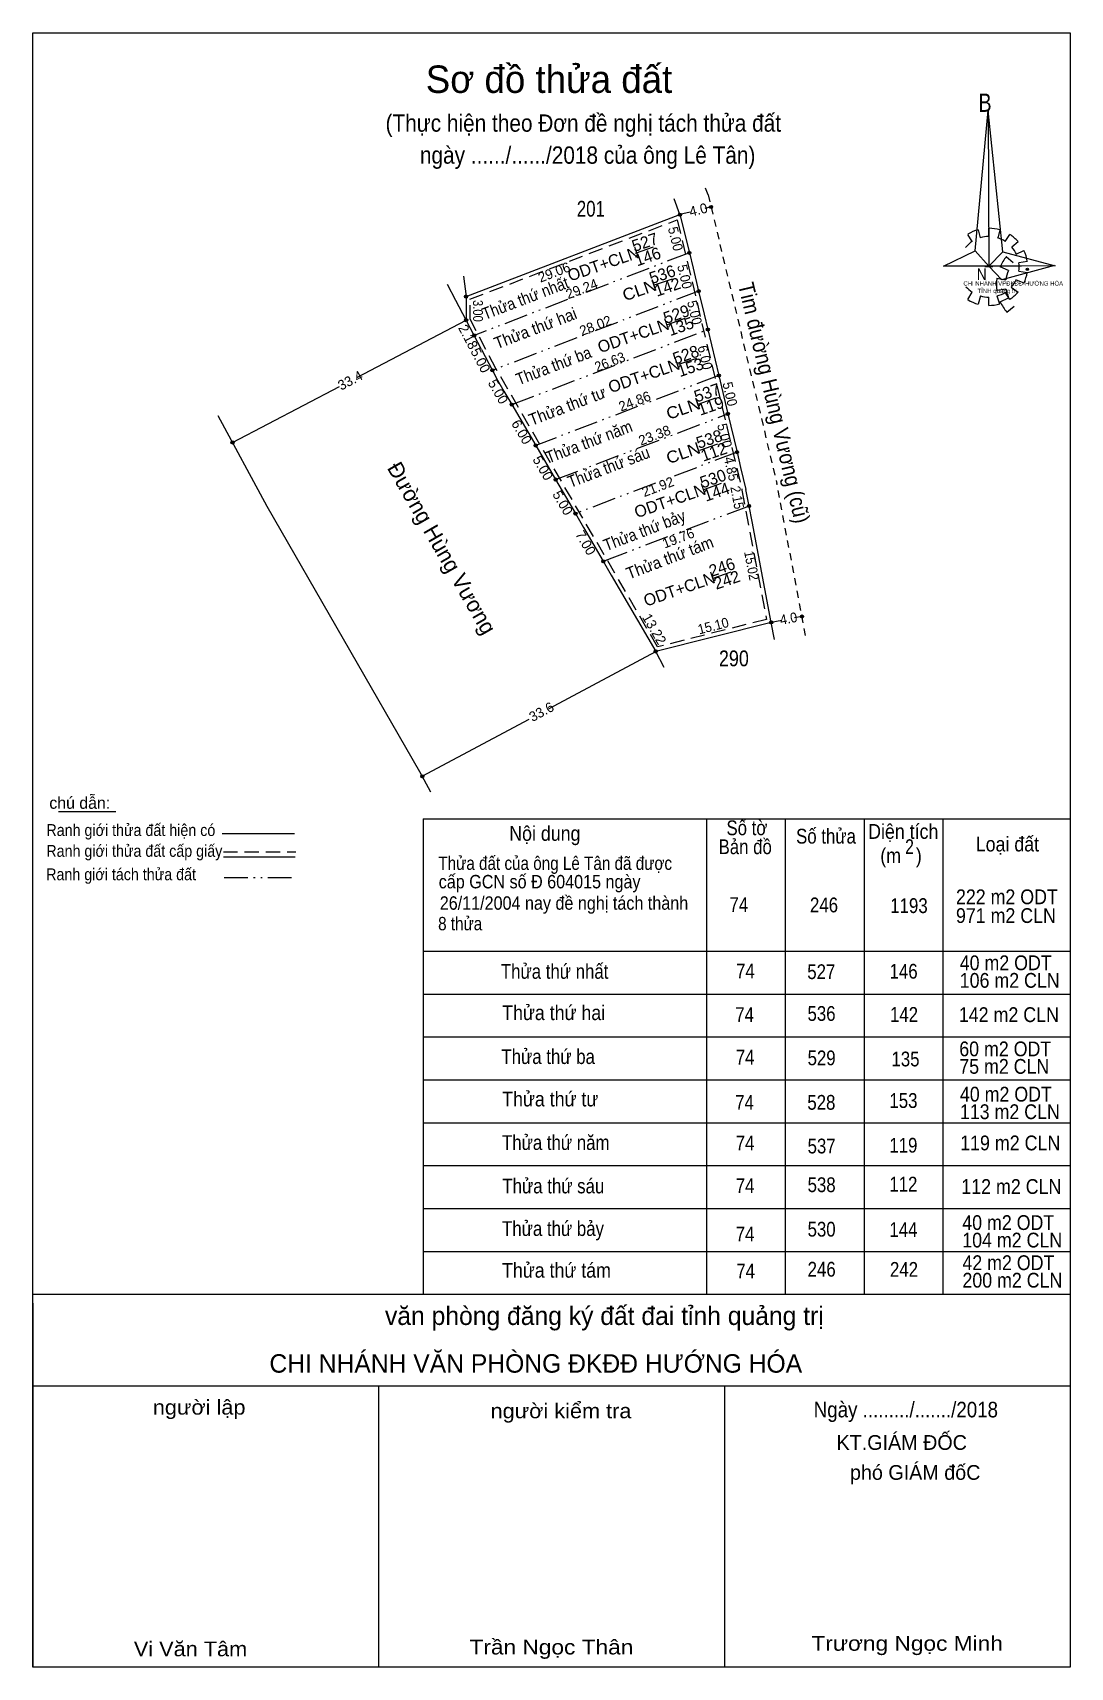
# Model space of a CAD drawing. Header units: metres. Extents: x 549542 to 551628, y 1839142 to 1839355.
# Drawn here: x 551139.3 to 551270.9, y 1839147.3 to 1839354.6 of the extents above; entities that cross this region are included whole.
import ezdxf
from ezdxf.enums import TextEntityAlignment as Align

# ---------------------------------------------------------------- set-up
doc = ezdxf.new("R2010")
doc.units = ezdxf.units.M
doc.header["$LTSCALE"] = 0.6
doc.header["$PDMODE"] = 32
doc.header["$PDSIZE"] = 0.3
for name, pattern in [('DASH_DOUBLE_DOT', [9.2, 5, -1.2, 0.3, -1.2, 0.3, -1.2]), ('MEDIUM_DASHED', [4.5, 3, -1.5]), ('SHORT_DASHED', [2.7, 1.5, -1.2])]:
    doc.linetypes.add(name, pattern=pattern)
for name, color, linetype, lineweight in [('1', 7, 'Continuous', 13), ('10', 7, 'Continuous', 13), ('17', 7, 'Continuous', 13), ('5', 7, 'Continuous', 13), ('55', 7, 'Continuous', 13), ('6', 7, 'Continuous', 13), ('63', 7, 'Continuous', 13)]:
    doc.layers.add(name, color=color, linetype=linetype, lineweight=lineweight)
doc.layers.add('7', color=7, linetype='Continuous')

msp = doc.modelspace()

# ---------------------------------------------------------------- hatches: boundary and pattern name
at = {"layer": '1'}
for points in [[(551225.49, 1839332.52, 1), (551225.09, 1839332.52, 1)], [(551164.8, 1839302.65, 1), (551164.4, 1839302.65, 1)], [(551237.04, 1839280.57, 1), (551236.64, 1839280.57, 1)], [(551188.87, 1839260.31, 1), (551188.47, 1839260.31, 1)]]:
    msp.add_hatch(color=256, dxfattribs=at).paths.add_polyline_path(points)
at = {"layer": '63'}
for points in [[(551221.55, 1839331.55, 1), (551221.15, 1839331.55, 1)], [(551222.75, 1839326.7, 1), (551222.35, 1839326.7, 1)], [(551223.92, 1839321.84, 1), (551223.52, 1839321.84, 1)], [(551194.42, 1839321.15, 1), (551194.02, 1839321.15, 1)], [(551194.44, 1839318.15, 1), (551194.04, 1839318.15, 1)], [(551195.45, 1839316.22, 1), (551195.05, 1839316.22, 1)], [(551225.09, 1839316.98, 1), (551224.69, 1839316.98, 1)], [(551197.76, 1839311.79, 1), (551197.36, 1839311.79, 1)], [(551226.48, 1839311.14, 1), (551226.08, 1839311.14, 1)], [(551200.23, 1839307.44, 1), (551199.83, 1839307.44, 1)], [(551227.63, 1839306.27, 1), (551227.23, 1839306.27, 1)], [(551203.26, 1839302.26, 1), (551202.86, 1839302.26, 1)], [(551228.79, 1839301.41, 1), (551228.39, 1839301.41, 1)], [(551205.78, 1839297.94, 1), (551205.38, 1839297.94, 1)], [(551208.3, 1839293.62, 1), (551207.9, 1839293.62, 1)], [(551230.31, 1839294.58, 1), (551229.91, 1839294.58, 1)], [(551211.83, 1839287.57, 1), (551211.43, 1839287.57, 1)], [(551233.12, 1839279.83, 1), (551232.72, 1839279.83, 1)], [(551218.48, 1839276.14, 1), (551218.08, 1839276.14, 1)]]:
    msp.add_hatch(color=256, dxfattribs=at).paths.add_polyline_path(points)

# ---------------------------------------------------------------- linework, layer by layer
at = {"layer": '1'}
for p, q in [((551258.43, 1839328.15), (551257.86, 1839329.02)), ((551259.17, 1839329.62), (551259.42, 1839328.59)), ((551260.51, 1839328.75), (551260.54, 1839329.82)), ((551261.91, 1839329.62), (551261.65, 1839328.55)), ((551262.61, 1839328.15), (551263.19, 1839329.02)), ((551262.74, 1839326.24), (551263.63, 1839325.46)), ((551264.24, 1839328.09), (551263.44, 1839327.42)), ((551264.01, 1839326.52), (551264.97, 1839326.99)), ((551260, 1839324.96), (551261.02, 1839324.96)), ((551263.03, 1839324.47), (551261.97, 1839324.91)), ((551265.42, 1839325.59), (551264.33, 1839325.42)), ((551264.33, 1839324.36), (551265.42, 1839324.19)), ((551261.51, 1839323.47), (551262.67, 1839323.29)), ((551262.67, 1839322.11), (551261.51, 1839321.92)), ((551263.38, 1839322.36), (551264.24, 1839321.73)), ((551265, 1839322.86), (551263.95, 1839323.26)), ((551257.86, 1839320.8), (551258.4, 1839321.73)), ((551259.49, 1839321.23), (551259.17, 1839320.2)), ((551260.51, 1839320.03), (551260.51, 1839321.06)), ((551261.56, 1839321.23), (551261.88, 1839320.23)), ((551261.97, 1839320.48), (551263.03, 1839321)), ((551263.19, 1839320.8), (551262.61, 1839321.7)), ((551263.73, 1839319.89), (551262.81, 1839319.15)), ((551188.78, 1839254.89), (551270.86, 1839254.89)), ((551188.78, 1839254.89), (551188.78, 1839194.61)), ((551224.71, 1839254.89), (551224.71, 1839194.61)), ((551234.71, 1839254.89), (551234.71, 1839194.61)), ((551244.71, 1839254.89), (551244.71, 1839194.61)), ((551254.71, 1839254.89), (551254.71, 1839194.61)), ((551270.86, 1839254.89), (551270.86, 1839194.61)), ((551188.78, 1839238.11), (551270.85, 1839238.11)), ((551188.78, 1839232.67), (551270.85, 1839232.67)), ((551188.78, 1839227.24), (551270.85, 1839227.24)), ((551188.78, 1839221.8), (551270.85, 1839221.8)), ((551188.78, 1839216.36), (551270.85, 1839216.36)), ((551188.78, 1839210.92), (551270.85, 1839210.92)), ((551188.78, 1839205.49), (551270.85, 1839205.49)), ((551188.78, 1839200.05), (551270.85, 1839200.05)), ((551139.26, 1839194.61), (551270.85, 1839194.61)), ((551139.26, 1839193.48), (551139.26, 1839147.29)), ((551188.78, 1839194.61), (551270.85, 1839194.61)), ((551139.26, 1839183), (551270.85, 1839183)), ((551183.12, 1839183), (551183.12, 1839147.29)), ((551226.99, 1839183), (551226.99, 1839147.29))]:
    msp.add_line(p, q, dxfattribs=at)
for points in [[(551139.26, 1839147.29), (551139.26, 1839354.61), (551270.85, 1839354.61), (551270.85, 1839147.29)], [(551139.26, 1839147.29), (551139.26, 1839354.61), (551270.85, 1839354.61), (551270.85, 1839147.29)], [(551260.44, 1839344.73), (551260.51, 1839324.99), (551258.78, 1839326.95)], [(551260.44, 1839344.73), (551260.51, 1839324.99), (551262.32, 1839326.82)], [(551254.77, 1839324.99), (551258.78, 1839326.95), (551260.51, 1839324.99)], [(551268.93, 1839325.06), (551260.51, 1839324.99), (551262.32, 1839326.82)], [(551268.86, 1839325.09), (551262.17, 1839323.29), (551260.51, 1839324.99)]]:
    msp.add_lwpolyline(points, close=True, dxfattribs=at)
at = {"layer": '1', "linetype": 'MEDIUM_DASHED'}
msp.add_lwpolyline([(551221, 1839330.88), (551229.22, 1839296.58), (551232.34, 1839280.2), (551218.52, 1839276.72), (551198, 1839312.03), (551194.74, 1839318.27), (551194.72, 1839320.81)], close=True, dxfattribs=at)
at = {"layer": '1'}
for centre in [(551225.29, 1839332.52), (551164.6, 1839302.65), (551236.84, 1839280.57), (551188.67, 1839260.31)]:
    msp.add_circle(centre, 0.2, dxfattribs=at)
for centre, major_axis, start_param, end_param in [((551260.5227, 1839324.922), (3.8557, 0), 2.13373541, 2.44496261), ((551260.5227, 1839324.922), (4.9197, 0), 1.84955988, 2.13900916), ((551260.5227, 1839324.922), (3.8557, 0), 1.56985589, 1.85611068), ((551260.5227, 1839324.922), (4.9197, 0), 1.27924208, 1.56332225), ((551260.5227, 1839324.922), (3.8557, 0), 1.00270906, 1.2755622), ((551260.5227, 1839324.922), (4.9197, 0), 0.71056237, 0.99687234), ((551266.9311, 1839322.7298), (5.4512, 0), 2.43958176, 2.72400246), ((551260.5227, 1839324.922), (3.8557, 0), 0.42678376, 0.70646463), ((551260.5227, 1839324.922), (4.9197, 0), 0.1390515, 0.43393316), ((551266.9311, 1839322.7298), (4.2723, 0), 2.72368549, 3.01515824), ((551260.5227, 1839324.922), (3.8557, 0), 6.13558388, 6.41618463), ((551260.5227, 1839324.922), (4.9197, 0), 5.85230288, 6.13839648), ((551260.5227, 1839324.922), (3.8557, 0), 3.86077574, 4.13258255), ((551266.9311, 1839322.7298), (5.4512, 0), 3.00667928, 3.29139349), ((551266.9311, 1839322.7298), (4.2723, 0), 3.28229955, 3.56105054), ((551260.5227, 1839324.922), (3.8557, 0), 5.56137327, 5.83951437), ((551260.4946, 1839324.8928), (4.9197, 0), 4.1470906, 4.43659307), ((551260.5227, 1839324.922), (3.8557, 0), 4.43854677, 4.71314001), ((551260.5227, 1839324.922), (4.9197, 0), 4.71301008, 4.99761054), ((551260.5227, 1839324.922), (3.8557, 0), 4.99087134, 5.28933161), ((551266.9311, 1839322.7298), (5.4512, 0), 3.56988637, 3.85691866), ((551260.5227, 1839324.922), (4.9197, 0), 5.28561416, 5.56798705)]:
    msp.add_ellipse(centre, major_axis=major_axis, ratio=0.995001, start_param=start_param, end_param=end_param, dxfattribs=at)
msp.add_point((551265.42, 1839324.59), dxfattribs=at)
at = {"layer": '10', "linetype": 'SHORT_DASHED'}
for p, q in [((551224.93, 1839334.05), (551224.38, 1839335.45)), ((551224.93, 1839334.05), (551233.64, 1839297.44)), ((551237.29, 1839278.17), (551233.64, 1839297.44))]:
    msp.add_line(p, q, dxfattribs=at)
at = {"layer": '10'}
for p, q in [((551221.35, 1839331.55), (551220.63, 1839333.54)), ((551225.29, 1839332.52), (551224.5, 1839332.33)), ((551194.22, 1839321.15), (551221.35, 1839331.55)), ((551222.64, 1839331.87), (551221.35, 1839331.55)), ((551193.9, 1839323.73), (551194.22, 1839321.15)), ((551194.22, 1839321.15), (551194.24, 1839318.15)), ((551180.36, 1839310.89), (551194.24, 1839318.15)), ((551224.42, 1839318.91), (551224.89, 1839316.98)), ((551224.89, 1839316.98), (551226.28, 1839311.14)), ((551164.6, 1839302.65), (551178.18, 1839309.75)), ((551198.21, 1839310.55), (551199.03, 1839309.15)), ((551226.28, 1839311.14), (551227.43, 1839306.27)), ((551199.03, 1839309.15), (551200.03, 1839307.44)), ((551200.03, 1839307.44), (551203.06, 1839302.26)), ((551203.06, 1839302.26), (551205.58, 1839297.94)), ((551229.05, 1839299.45), (551229.71, 1839296.69)), ((551232.92, 1839279.83), (551230.49, 1839292.6)), ((551212.64, 1839285.83), (551218.28, 1839276.14)), ((551236.84, 1839280.57), (551235.88, 1839280.39)), ((551232.92, 1839279.83), (551218.28, 1839276.14)), ((551234.26, 1839280.08), (551232.92, 1839279.83)), ((551233.33, 1839277.66), (551232.92, 1839279.83)), ((551204.76, 1839268.91), (551218.28, 1839276.14)), ((551219.36, 1839274.12), (551218.28, 1839276.14)), ((551188.67, 1839260.31), (551202.22, 1839267.55)), ((551189.74, 1839258.28), (551188.34, 1839260.89))]:
    msp.add_line(p, q, dxfattribs=at)
for points in [[(551221.35, 1839331.55), (551222.55, 1839326.7), (551223.03, 1839324.75)], [(551223.03, 1839324.75), (551223.72, 1839321.84), (551224.42, 1839318.91)], [(551194.24, 1839318.15), (551192.93, 1839320.65), (551191.88, 1839322.67)], [(551196.19, 1839314.43), (551195.25, 1839316.22), (551194.24, 1839318.15)], [(551196.19, 1839314.43), (551197.56, 1839311.79), (551198.21, 1839310.55)], [(551188.34, 1839260.89), (551169, 1839294.53), (551162.77, 1839306.03)], [(551227.43, 1839306.27), (551228.59, 1839301.41), (551229.05, 1839299.45)], [(551205.58, 1839297.94), (551208.1, 1839293.62), (551209.11, 1839291.88)], [(551230.49, 1839292.6), (551230.11, 1839294.58), (551229.71, 1839296.69)], [(551209.11, 1839291.88), (551211.63, 1839287.57), (551212.64, 1839285.83)]]:
    msp.add_lwpolyline(points, dxfattribs=at)
at = {"layer": '17'}
msp.add_line((551142.54, 1839255.83), (551149.79, 1839255.83), dxfattribs=at)
at = {"layer": '5'}
msp.add_lwpolyline([(551139.27, 1839354.62), (551270.85, 1839354.62), (551270.85, 1839147.3), (551139.27, 1839147.3)], close=True, dxfattribs=at)
at = {"layer": '55', "linetype": 'DASH_DOUBLE_DOT'}
for p, q in [((551222.55, 1839326.7), (551195.25, 1839316.22)), ((551223.72, 1839321.84), (551197.56, 1839311.79)), ((551200.03, 1839307.44), (551224.89, 1839316.98)), ((551226.28, 1839311.14), (551203.06, 1839302.26)), ((551205.58, 1839297.94), (551227.43, 1839306.27)), ((551228.59, 1839301.41), (551208.1, 1839293.62)), ((551230.11, 1839294.58), (551211.63, 1839287.57))]:
    msp.add_line(p, q, dxfattribs=at)
at = {"layer": '6'}
for p, q in [((551163.27, 1839253.03), (551172.45, 1839253.03)), ((551163.44, 1839250.09), (551172.57, 1839250.09))]:
    msp.add_line(p, q, dxfattribs=at)
at = {"layer": '6', "linetype": 'MEDIUM_DASHED'}
msp.add_line((551163.44, 1839250.71), (551172.65, 1839250.71), dxfattribs=at)
at = {"layer": '63'}
for p, q in [((551215.73, 1839326.66), (551217.99, 1839327.44)), ((551218.14, 1839322.63), (551220.4, 1839323.41)), ((551219.76, 1839317.62), (551222.02, 1839318.4)), ((551221.22, 1839312.57), (551223.48, 1839313.35)), ((551223.65, 1839307.52), (551225.91, 1839308.3)), ((551223.88, 1839301.68), (551226.14, 1839302.46)), ((551224.37, 1839296.69), (551226.63, 1839297.47)), ((551225.58, 1839285.45), (551227.84, 1839286.23))]:
    msp.add_line(p, q, dxfattribs=at)
at = {"layer": '63', "linetype": 'DASH_DOUBLE_DOT'}
msp.add_line((551163.56, 1839247.45), (551172.77, 1839247.45), dxfattribs=at)
at = {"layer": '63'}
for centre in [(551221.35, 1839331.55), (551222.55, 1839326.7), (551223.72, 1839321.84), (551194.22, 1839321.15), (551194.24, 1839318.15), (551195.25, 1839316.22), (551224.89, 1839316.98), (551197.56, 1839311.79), (551226.28, 1839311.14), (551200.03, 1839307.44), (551227.43, 1839306.27), (551203.06, 1839302.26), (551228.59, 1839301.41), (551205.58, 1839297.94), (551208.1, 1839293.62), (551230.11, 1839294.58), (551211.63, 1839287.57), (551232.92, 1839279.83), (551218.28, 1839276.14)]:
    msp.add_circle(centre, 0.2, dxfattribs=at)

# ---------------------------------------------------------------- texts
at = {"layer": '1'}
msp.add_text('Sơ đồ thửa đất', height=3.48, dxfattribs=at).set_placement((551204.745, 1839346.98), align=Align.CENTER)
for s, height, width, p in [('B', 2.317, 0.8, (551259.22, 1839344.58)), ('N', 1.448, 0.9, (551258.99, 1839323.27)), ('CHI NHÁNH VPĐKĐĐ-HƯỚNG HÓA', 0.548, 0.95, (551257.3, 1839322.54)), ('TỈNH quảng trị', 0.5482, 1.05, (551259.08, 1839321.59))]:
    msp.add_text(s, height=height, dxfattribs=dict(at, width=width)).set_placement(p)
for s, p in [('527', (551217.1548, 1839327.3384)), ('ODT+CLN', (551211.8798, 1839324.5863)), ('146', (551217.5048, 1839325.5153)), ('536', (551219.3648, 1839323.2653)), ('142', (551220.0148, 1839321.6653)), ('529', (551221.1498, 1839318.2036)), ('ODT+CLN', (551215.6798, 1839315.4963)), ('135', (551221.6898, 1839316.6666)), ('528', (551222.3447, 1839313.0684)), ('ODT+CLN', (551217.0298, 1839310.4263)), ('153', (551222.9247, 1839311.4649)), ('537', (551225.0448, 1839308.2484)), ('119', (551225.5098, 1839306.5736)), ('538', (551225.3148, 1839302.3684)), ('112', (551225.8948, 1839300.7453)), ('530', (551225.7898, 1839297.347)), ('ODT+CLN', (551220.3298, 1839294.5663)), ('144', (551226.2298, 1839295.667)), ('246', (551226.9247, 1839286.1153)), ('ODT+CLN', (551221.5097, 1839283.3463)), ('242', (551227.5448, 1839284.5053))]:
    msp.add_text(s, height=1.5, rotation=19.087, dxfattribs=at).set_placement(p, align=Align.CENTER)
at = {"layer": '1', "width": 1.1}
for p in [(551216.4598, 1839321.2693), (551222.0098, 1839306.2293), (551222.0098, 1839300.6093)]:
    msp.add_text('CLN', height=1.5, rotation=19.087, dxfattribs=at).set_placement(p, align=Align.CENTER)
at = {"layer": '1'}
for s, height, p in [('văn phòng đăng ký đất đai tỉnh quảng trị', 2.339, (551239.59, 1839190.71)), ('CHI NHÁNH VĂN PHÒNG ĐKĐĐ HƯỚNG HÓA', 2.339, (551236.85, 1839184.66)), ('KT.GIÁM ĐỐC', 1.871, (551257.75, 1839174.87)), ('phó GIÁM đốC', 1.871, (551259.46, 1839171.07))]:
    msp.add_text(s, height=height, dxfattribs=at).set_placement(p, align=Align.RIGHT)
for s, height, width, p in [('người lập', 1.871, 1.1, (551166.25, 1839179.34)), ('người kiểm tra', 1.871, 1.1, (551215.2, 1839178.88)), ('Vi Văn Tâm', 1.87, 1.1, (551166.46, 1839148.69)), ('Trần Ngọc Thân', 1.87, 1.15, (551215.44, 1839148.92)), ('Trương Ngọc Minh', 1.871, 1.15, (551262.31, 1839149.39))]:
    msp.add_text(s, height=height, dxfattribs=dict(at, width=width)).set_placement(p, align=Align.RIGHT)
at = {"layer": '10'}
for s, width, p in [('201', 0.8, (551210.055, 1839331.29)), ('290', 0.85, (551228.195, 1839274.26))]:
    msp.add_text(s, height=2, dxfattribs=dict(at, width=width)).set_placement(p, align=Align.CENTER)
for s, height, rotation, p in [('4.0', 1.25, 13.831, (551223.8306, 1839331.5559)), ('33.4', 1.25, 27.607, (551179.8204, 1839309.9603)), ('Đường Hùng Vương', 2, 299.895, (551190.2848, 1839288.7484)), ('33.6', 1.25, 28.13, (551204.0803, 1839267.9381))]:
    msp.add_text(s, height=height, rotation=rotation, dxfattribs=at).set_placement(p, align=Align.CENTER)
for s, height, rotation, width, p in [('Tim đường Hùng Vương (cũ)', 2, 283.383, 0.9, (551232.3226, 1839307.4515)), ('4.0', 1.25, 10.69, 0.95, (551235.2391, 1839279.7075))]:
    msp.add_text(s, height=height, rotation=rotation, dxfattribs=dict(at, width=width)).set_placement(p, align=Align.CENTER)
at = {"layer": '6'}
msp.add_text('chú dẫn:', height=1.504, dxfattribs=at).set_placement((551141.37, 1839256.18))
for s, height, width, p in [('Ranh giới thửa đất hiện có ', 1.504, 0.9, (551141, 1839252.73)), ('Nội dung', 1.875, 0.9, (551199.7, 1839252.12)), ('Số tờ', 1.875, 0.85, (551227.25, 1839252.83)), ('Số thửa', 1.875, 0.85, (551236.08, 1839251.77)), ('Diện tích', 1.875, 0.9, (551245.22, 1839252.37)), ('Ranh giới thửa đất cấp giấy', 1.504, 0.9, (551140.99, 1839250.09)), ('Bản đồ', 1.875, 0.85, (551226.25, 1839250.43)), ('2', 1.875, 0.8, (551249.91, 1839250.44)), ('Loại đất', 1.875, 0.9, (551258.87, 1839250.77)), ('Thửa đất của ông Lê Tân đã được', 1.7, 0.85, (551190.71, 1839248.43)), ('(m   )', 1.875, 0.9, (551246.76, 1839249.31)), ('Ranh giới tách thửa đất', 1.504, 0.9, (551140.97, 1839247.12)), (' cấp GCN số Đ 604015 ngày', 1.7, 0.9, (551190.19, 1839246.09)), (' 26/11/2004 nay đề nghị tách thành', 1.7, 0.9, (551190.32, 1839243.38)), ('222 m2 ODT', 1.875, 0.9, (551256.36, 1839244.08)), ('74', 1.88, 0.85, (551227.63, 1839243.09)), ('246', 1.88, 0.85, (551237.84, 1839243.05)), ('1193', 1.88, 0.85, (551248.02, 1839242.96)), ('971 m2 CLN', 1.875, 0.9, (551256.36, 1839241.7)), ('8 thửa', 1.7, 0.85, (551190.68, 1839240.77)), ('40 m2 ODT', 1.875, 0.9, (551256.84, 1839235.71)), ('Thửa thứ nhất', 1.875, 0.85, (551198.64, 1839234.62)), ('74', 1.875, 0.85, (551228.47, 1839234.67)), ('527', 1.875, 0.85, (551237.5, 1839234.58)), ('146', 1.875, 0.85, (551247.94, 1839234.64)), ('106 m2 CLN', 1.875, 0.9, (551256.84, 1839233.48)), ('Thửa thứ hai', 1.875, 0.9, (551198.81, 1839229.38)), ('74', 1.875, 0.85, (551228.37, 1839229.14)), ('536', 1.875, 0.85, (551237.53, 1839229.28)), ('142', 1.875, 0.85, (551247.99, 1839229.16)), ('142 m2 CLN', 1.88, 0.9, (551256.72, 1839229.13)), ('60 m2 ODT', 1.875, 0.9, (551256.78, 1839224.79)), ('Thửa thứ ba', 1.875, 0.85, (551198.71, 1839223.81)), ('74', 1.875, 0.85, (551228.43, 1839223.74)), ('529', 1.875, 0.85, (551237.54, 1839223.65)), ('135', 1.875, 0.85, (551248.18, 1839223.51)), ('75 m2 CLN', 1.875, 0.9, (551256.78, 1839222.57)), ('Thửa thứ tư', 1.875, 0.9, (551198.81, 1839218.43)), ('40 m2 ODT', 1.875, 0.9, (551256.86, 1839219.05)), ('74', 1.875, 0.85, (551228.36, 1839218)), ('528', 1.875, 0.85, (551237.51, 1839218.01)), ('153', 1.875, 0.85, (551247.92, 1839218.24)), ('113 m2 CLN', 1.875, 0.9, (551256.86, 1839216.82)), ('Thửa thứ năm', 1.875, 0.85, (551198.78, 1839212.91)), ('74', 1.875, 0.85, (551228.42, 1839212.85)), ('537', 1.875, 0.85, (551237.54, 1839212.47)), ('119', 1.875, 0.85, (551247.91, 1839212.57)), ('119 m2 CLN', 1.88, 0.9, (551256.89, 1839212.86)), ('Thửa thứ sáu', 1.875, 0.85, (551198.83, 1839207.4)), ('74', 1.875, 0.85, (551228.42, 1839207.43)), ('538', 1.875, 0.85, (551237.54, 1839207.56)), ('112', 1.875, 0.85, (551247.91, 1839207.64)), ('112 m2 CLN', 1.88, 0.9, (551257.03, 1839207.33)), ('Thửa thứ bảy', 1.875, 0.85, (551198.79, 1839202)), ('530', 1.875, 0.85, (551237.54, 1839201.92)), ('144', 1.875, 0.85, (551247.92, 1839201.87)), ('40 m2 ODT', 1.875, 0.9, (551257.16, 1839202.76)), ('74', 1.875, 0.85, (551228.42, 1839201.31)), ('104 m2 CLN', 1.875, 0.9, (551257.16, 1839200.54)), ('42 m2 ODT', 1.875, 0.9, (551257.18, 1839197.67)), ('Thửa thứ tám', 1.875, 0.9, (551198.79, 1839196.71)), ('74', 1.875, 0.85, (551228.5, 1839196.62)), ('246', 1.88, 0.85, (551237.54, 1839196.84)), ('242', 1.875, 0.85, (551247.99, 1839196.82)), ('200 m2 CLN', 1.875, 0.9, (551257.18, 1839195.45))]:
    msp.add_text(s, height=height, dxfattribs=dict(at, width=width)).set_placement(p)
at = {"layer": '6', "width": 0.9}
msp.add_text('Ngày ........./......./2018', height=1.974, dxfattribs=at).set_placement((551250.005, 1839178.99), align=Align.CENTER)
at = {"layer": '63'}
for s, height, rotation, width, p in [('5.00', 1.25, 283.897, 0.95, (551220.1848, 1839328.3251)), ('5.00', 1.25, 283.536, 0.95, (551221.3532, 1839323.5313)), ('Thửa thứ nhất', 1.5, 20.974, 0.9, (551202.0065, 1839320.2457)), ('3.00', 1.25, 270.382, 0.85, (551195.1094, 1839319.3292)), ('Thửa thứ hai', 1.5, 20.974, 0.95, (551203.2865, 1839316.4317)), ('5.00', 1.25, 283.536, 0.95, (551222.6032, 1839318.9813)), ('Thửa thứ ba', 1.5, 20.974, 0.9, (551205.5865, 1839311.6797)), ('26.63', 1.25, 20.994, 0.95, (551212.6861, 1839312.2938)), ('6.00', 1.25, 283.388, 0.95, (551223.9295, 1839313.2797)), ('Thửa thứ tư', 1.5, 20.974, 0.95, (551207.3365, 1839306.5799)), ('5.00', 1.25, 283.286, 0.95, (551227.0869, 1839308.6486)), ('Thửa thứ năm', 1.5, 20.974, 0.9, (551210.0865, 1839302.038)), ('5.00', 1.25, 283.424, 0.95, (551226.4204, 1839303.3801)), ('Thửa thứ sáu', 1.5, 20.974, 0.9, (551212.5665, 1839298.8239)), ('4.85', 1.25, 283.349, 0.95, (551227.2525, 1839299.1643)), ('2.15', 1.25, 280.734, 0.9, (551228.0084, 1839295.5414)), ('Thửa thứ bảy', 1.5, 20.974, 0.9, (551217.1115, 1839290.7965)), ('Thửa thứ tám', 1.5, 20.974, 0.95, (551220.3315, 1839287.3333)), ('15.02', 1.25, 280.786, 0.9, (551229.8316, 1839286.912)), ('15.10', 1.25, 14.147, 0.95, (551225.7222, 1839278.782))]:
    msp.add_text(s, height=height, rotation=rotation, dxfattribs=dict(at, width=width)).set_placement(p, align=Align.CENTER)
for s, rotation, p in [('29.06', 20.974, (551205.6163, 1839323.6546)), ('29.24', 21.001, (551209.121, 1839321.5474)), ('28.02', 21.015, (551210.8659, 1839316.896)), ('2.18', 297.624, (551193.9404, 1839315.7497)), ('5.00', 297.54, (551195.501, 1839312.774)), ('5.00', 299.589, (551197.7496, 1839308.7886)), ('24.86', 20.928, (551215.8318, 1839307.2911)), ('6.00', 300.325, (551200.7346, 1839303.6606)), ('23.38', 20.869, (551218.3524, 1839302.9714)), ('5.00', 300.256, (551203.4326, 1839299.0899)), ('21.92', 20.816, (551218.7729, 1839296.4473)), ('5.00', 300.256, (551205.9426, 1839294.6699)), ('7.00', 300.262, (551208.8527, 1839289.6)), ('19.76', 20.773, (551221.3634, 1839289.9258)), ('13.22', 300.191, (551217.5642, 1839278.6693))]:
    msp.add_text(s, height=1.25, rotation=rotation, dxfattribs=at).set_placement(p, align=Align.CENTER)
at = {"layer": '7', "width": 0.9}
for s, p in [('(Thực hiện theo Đơn đề nghị tách thửa đất', (551209.095, 1839342.06)), ('ngày ....../....../2018 của ông Lê Tân)', (551209.645, 1839338))]:
    msp.add_text(s, height=2.193, dxfattribs=at).set_placement(p, align=Align.CENTER)

doc.saveas('drawing.dxf')
